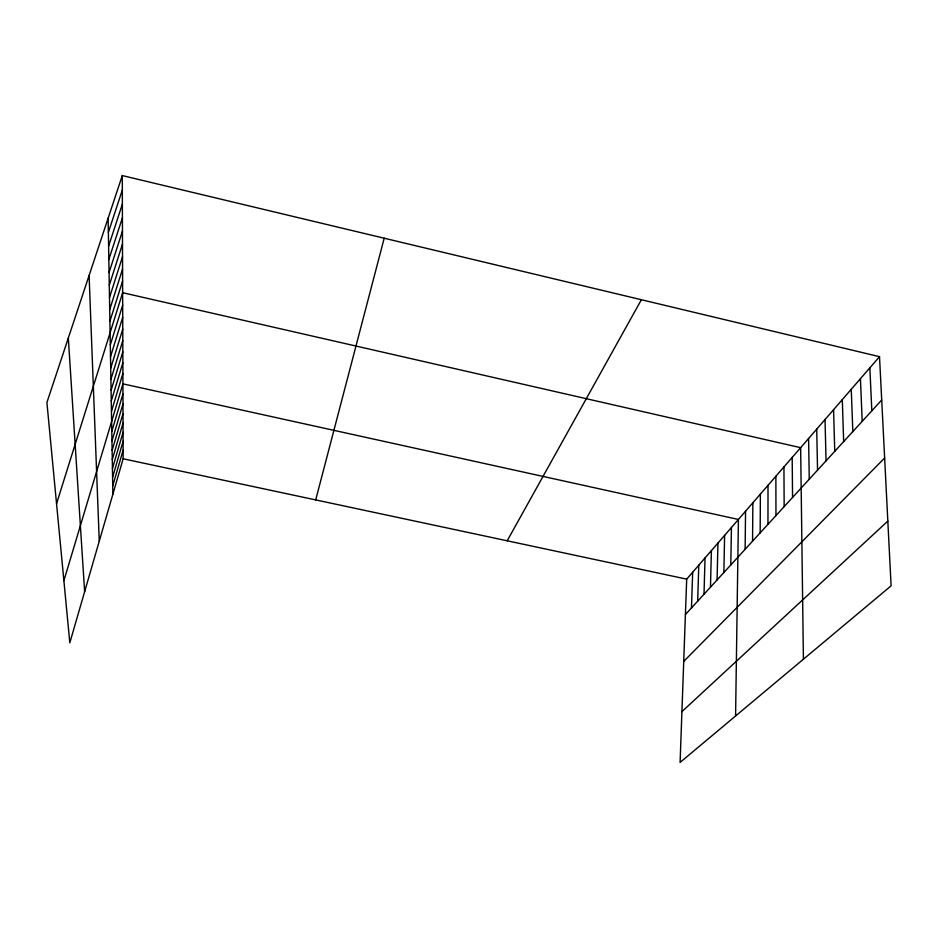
<?xml version="1.0" encoding="UTF-8"?>
<svg xmlns="http://www.w3.org/2000/svg" width="938" height="938" viewBox="0 0 938 938"><rect width="100%" height="100%" fill="white"/><g stroke="black" fill="none" stroke-linecap="round" stroke-linejoin="round"><path stroke-width="1.41" d="M767.964 524.33L768.023 485.309M760.167 532.854L760.366 494.15M752.557 541.167L752.874 502.791M745.124 549.293L745.558 511.222M735.58 715.975L738.417 519.464L122.913 383.853L63.89 580.669M730.784 564.969L731.441 527.519M723.855 572.543L724.617 535.399M717.089 579.942L717.945 543.09M710.465 587.176L711.414 550.618M704.004 594.246L705.036 557.981M697.673 601.164L698.787 565.18M691.47 607.93L692.678 572.239M879.516 356.686L686.686 579.133L680.097 762.418L891.1 585.828L879.516 356.686L122.292 175.582L46.9 402.508L69.811 642.823L123.148 458.788L122.292 175.582M315.696 499.907L384.193 238.229M112.583 477.313L123.089 441.329M112.736 485.872L123.124 450.158M112.431 468.554L123.066 432.301M112.126 450.416L123.007 413.611M112.279 459.597L123.042 423.061M111.962 441.012L122.984 403.926M111.798 431.386L122.948 394.007M111.446 411.395L122.89 373.441M111.27 401.018L122.855 362.772M111.083 390.372L122.819 351.832M110.895 379.456L122.784 340.623M110.707 368.247L122.749 329.109M110.508 356.733L122.714 317.29M110.309 344.903L122.679 305.167M56.55 503.694L122.644 292.703L800.642 447.684L803.409 659.215M109.898 321.335L122.608 281.001M109.699 309.61L122.573 268.995M109.488 297.581L122.538 256.684M109.277 285.234L122.491 244.044M109.054 272.548L122.456 231.076M108.831 259.521L122.421 217.757M108.609 246.131L122.374 204.085M108.374 232.366L122.327 190.027M507.188 540.804L641.369 299.738M685.42 614.554L881.708 400.01M683.732 661.407L884.64 458.014M681.914 711.637L887.829 521.106M123.148 458.788L686.686 579.133M68.322 338.043L84.631 591.69M869.854 367.837L871.824 410.821M860.439 378.706L862.198 421.338M89.098 275.491L99.264 541.214M851.258 389.293L852.818 431.597M842.301 399.623L843.661 441.599M833.565 409.707L834.75 451.342M825.041 419.544L826.038 460.851M816.717 429.147L817.549 470.137M108.128 218.214L112.877 494.232M808.591 438.527L809.26 479.189M792.188 457.439L792.551 497.457M783.934 466.96L784.156 506.637M775.878 476.246L775.961 515.595"/></g></svg>
